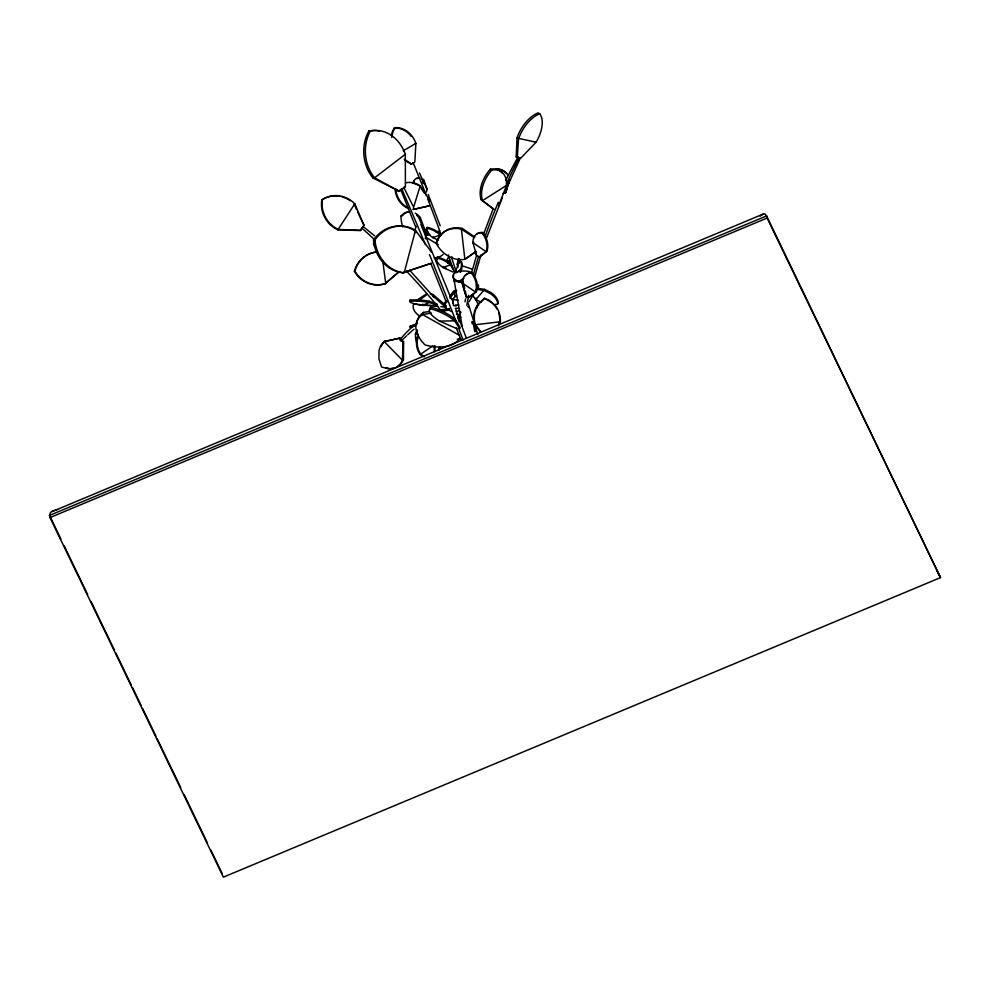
<?xml version="1.0" encoding="UTF-8"?>
<svg xmlns="http://www.w3.org/2000/svg" width="990" height="990" viewBox="0 0 990 990"><rect width="100%" height="100%" fill="white"/><g stroke="black" fill="none" stroke-linecap="round" stroke-linejoin="round"><path stroke-width="1.49" d="M403.45 359.667L403.623 341.773L400.01 338.073L384.194 341.575A21.953 17.016 61 0 0 378.997 350.769L378.91 358.825L381.583 367.005L388.822 368.948A21.953 17.016 61 0 0 402.485 360.249L403.45 359.667A21.953 17.016 61 0 1 396.52 367.08M434.202 351.66L434.276 345.795M399.329 338.481L402.955 342.181L402.472 360.249L384.194 341.575L400.01 338.073M434.845 351.623L435.018 345.745M516.186 156.915L517.003 137.981A26.767 14.318 -59.2 0 1 538.189 112.86L539.736 113.788A26.767 14.318 -59.2 0 1 536.085 142.238L520.728 158.214L516.186 156.915L518.314 157.435M517.263 157.546L518.562 138.909A26.767 14.318 -59.2 0 1 539.736 113.788M409.736 301.381L409.835 300.168A15.518 3.007 4.9 0 1 429.239 301.232L437.271 304.202L437.196 305.031L429.14 302.445A15.518 3.007 4.9 0 0 409.736 301.381A15.518 3.007 4.9 0 0 422.817 305.304L435.959 305.502M422.916 304.091L422.817 305.304L429.14 302.445L429.239 301.232M430.353 294.166L432.865 294.414L432.704 295.676L445.376 307.123A26.767 13.514 7.6 0 1 445.884 309.821M432.865 294.414L445.624 305.291L445.376 307.123L440.847 306.677M460.622 272.151L461.996 267.424A10.865 3.614 -71.5 0 0 461.55 262.028L459.632 261.026L456.068 270.06M465.003 301.826L465.51 298.968M476.945 307.89L477.663 305.069L477.304 305.873M471.438 273.314L476.598 255.371L472.886 242.637A15.518 10.172 65.4 0 1 482.155 232.935L483.009 232.551A15.518 10.172 65.4 0 1 486.87 251.2L479.123 257.177L476.524 255.408L475.844 253.254M475.089 275.554L478.541 263.068M422.272 182.878L423.039 180.168A12.511 7.487 -89.2 0 0 421.777 178.942M426.344 192.085L427.098 189.399L423.831 180.18A12.511 7.487 -89.2 0 0 421.208 178.151M478.479 263.278L481.091 254.764M413.325 208.135L420.243 185.835A21.557 19.429 72.7 0 0 405.356 182.865M414.773 230.744L416.171 226.401M425.279 238.788L426.653 234.494L420.255 217.528A21.557 13.947 81.5 0 0 415.231 213.122M503.427 193.508L505.717 192.679L509.021 181.541M459.954 271.916L461.253 267.164A10.865 3.614 -71.5 0 0 460.808 261.768L459.632 261.026M505.717 192.679L509.454 180.205M476.388 298.312L475.992 299.463A18.142 9.789 20.5 0 0 481.053 302.148M495.087 304.499A18.142 9.789 20.5 0 0 497.735 303.942L498.143 302.804A17.733 9.566 20.5 0 0 490.768 292.483L484.63 289.365L475.992 299.463L472.379 295.193M483.38 234.717L492.871 209.608M486.746 237.551L502.215 198.012M447.851 263.006L448.829 260.333M498.502 206.217L506.484 185.378A26.767 16.496 -56.4 0 0 491.733 170.144L490.335 169.216A26.767 16.496 -56.4 0 0 481.177 199.671L493.775 209.237L481.177 199.671M460.969 312.048L458.234 318.545L460.944 317.109M429.672 311.491L423.559 312.382L422.619 314.572A37.175 22.337 23.1 0 0 425.131 344.966A37.175 22.337 23.1 0 0 460.202 337.442M441.602 311.343L448.891 310.093L449.534 308.583L437.308 310.377M456.464 314.362L457.108 312.852L459.1 321.886M505.618 180.403L517.82 157.2L520.183 158.388L508.118 184.808M457.949 316.924L460.276 311.776M498.564 324.485L499.789 321.8A22.696 21.57 83 0 0 498.725 313.112M498.477 325.809L500.358 321.775A22.696 21.57 83 0 0 495.21 305.44L488.714 299.982L484.283 298.374L478.096 304.029L475.905 307.729A22.696 21.57 83 0 0 474.816 324.819L480.385 331.761M430.106 308.731L430.799 307.247A21.557 6.571 25.3 0 1 455.252 319.337L460.177 327.665L459.694 328.692L454.546 320.822A21.557 6.571 25.3 0 0 430.106 308.731A21.557 6.571 25.3 0 0 439.56 321.131L456.786 328.631M455.252 319.337L454.546 320.822L439.56 321.131M417.508 330.747L415.404 334.051L415.602 338.048A22.547 18.142 51.9 0 0 416.555 342.107M417.384 330.091L415.404 334.051L418.3 334.261M361.721 228.245L363.243 226.623L374.542 235.769M473.529 294.364L469.062 301.69M426.579 228.207L427.024 227.415A12.511 5.235 29.6 0 1 441.057 234.642L432.803 237.637A12.511 5.235 29.6 0 1 426.579 228.207A12.511 5.235 29.6 0 1 440.612 235.422M433.261 236.845L432.803 237.637L438.409 240.162M436.751 258.105L437.209 257.313A12.511 5.235 29.6 0 1 451.23 264.54L454.323 271.52L450.784 265.332A12.511 5.235 29.6 0 0 436.751 258.105A12.511 5.235 29.6 0 0 442.988 267.535L452.776 271.953M443.433 266.743L442.988 267.535L451.23 264.54M459.484 262.796L460.375 261.273M448.581 263.328L450.042 260.877M438.57 231.92L439.016 231.19L436.157 231.982M360.286 230.571L363.949 225.225L354.791 203.792A26.767 25.195 59 0 0 322.418 199.596L321.8 199.968A26.767 25.195 59 0 0 337.875 229.816L360.286 230.571L361.907 228.022M453.123 303.225L452.603 300.267L453.531 298.832M400.752 189.548L404.118 188.075L403.314 188.174M412.818 326.873C411.283 326.898 394.911 343.74 401.94 340.176M443.371 304.462L446.131 300.898M449.807 296.159L453.494 291.406A22.696 13.613 -51.3 0 1 455.734 289.798M444.176 305.143L447.01 301.653M449.856 298.151L454.583 292.335A22.696 13.613 -51.3 0 1 456.823 290.726M399.304 271.582L385.209 283.66A26.767 25.839 72.5 0 1 354.408 271.297A26.767 25.839 72.5 0 1 375.953 252.153M385.209 283.66L398.896 271.706M456.65 272.745L460.919 269.045L461.674 269.292M479.123 257.177L486.87 251.2M760.172 216.092L763.513 213.939L764.837 213.914L766.607 215.907L940.5 577.615L223.394 877.14L50.02 517.572L49.5 515.419L50.626 512.226L763.513 213.939M469.173 297.297L476.339 291.592A15.518 10.172 65.4 0 0 472.465 272.943A15.518 10.172 65.4 0 0 465.213 275.752M476.202 251.349L464.879 259.343A26.767 22.77 52.2 0 1 436.132 243.194L437.011 242.513M474.878 237.043L462.318 228.455L461.427 229.136A26.767 22.77 52.2 0 0 436.132 243.194M405.331 154.279L374.567 177.804L372.945 177.965A37.175 31.061 84.7 0 1 368.862 131.039L370.495 130.89A37.175 31.061 84.7 0 1 405.331 154.279L405.417 186.64L399.329 191.305L372.945 177.965M398.203 191.404L400.232 189.857M484.853 298.349L478.665 304.004L476.475 307.704A22.696 21.57 83 0 0 475.386 324.794L480.88 331.737M456.464 295.342L452.418 299.413L453.519 305.588L456.167 305.972M432.704 345.98L420.193 354.494A16.867 13.91 86.3 0 1 417.681 335.981M475.658 251.683L464.879 259.343L461.427 229.136L474.173 237.6M418.3 300.75L426.418 295.057M416.443 300.49L426.591 293.795M476.326 285.17L478.121 284.798A10.234 2.549 -65.9 0 1 478.393 287.558L477.65 287.211A10.234 2.549 -65.9 0 0 477.663 285.046M506.484 185.378L482.575 200.599A26.767 16.496 -56.4 0 1 491.733 170.144M354.173 204.163L354.791 203.792L337.875 229.816M363.949 225.225L357.675 212.157M374.963 246.572A15.518 6.992 59 0 1 373.552 243.899L374.505 243.33M402.955 342.181L403.623 341.773M464.001 278.24L459.026 281.21L459.249 282.274L463.518 282.125M400.331 339.372L401.42 339.508M403.202 150.789L415.874 143.439A21.557 18.377 68.6 0 0 395.171 127.673L394.329 128.007A21.557 18.377 68.6 0 0 391.347 135.123M404.799 160.281L411.073 164.192L414.167 162.595M474.68 292.075L476.091 291.258A10.754 8.539 66.4 0 0 476.103 289.278M412.979 162.991L413.424 162.917M473.74 242.253L472.886 242.637L486.016 251.596A15.518 10.172 65.4 0 0 482.155 232.935M476.339 291.592L468.592 297.569L465.981 295.8L462.342 283.029A15.518 10.172 65.4 0 1 471.611 273.339L472.465 272.943M463.196 282.645L462.342 283.029L475.485 291.988A15.518 10.172 65.4 0 0 471.611 273.339M465.981 295.8L465.449 291.233M50.02 517.572L767.126 218.047L766.607 215.907L49.5 515.419L60.885 539.03M415.033 143.76L415.874 143.439L414.835 162.001M411.073 164.192L411.654 163.956L404.254 159.217M417.186 323.693L409.947 326.514L412.422 325.673M416.109 325.215L410.305 327.48L412.781 326.65M52.272 511.001L57.556 509.565M414.03 325.079L415.949 324.374M503.229 193.149L505.519 192.32M402.744 272.77L431.219 263.328L402.744 272.77A37.175 32.62 -87.6 0 1 373.49 239.877A37.175 32.62 -87.6 0 1 414.03 230.212L415.466 230.274L431.652 252.438M354.408 271.297L354.94 271.136A26.767 25.839 72.5 0 1 376.485 251.98M395.74 188.843L395.022 189.065A21.557 19.429 72.7 0 0 408.437 208.593M419.525 186.058L420.243 185.835L430.254 201.279M425.527 235.756L429.883 234.481M426.158 234.729L429.017 233.949M414.946 209.125L429.301 205.821L412.892 209.521M431.38 313.075L422.619 314.572L459.509 335.375M402.732 226.958A21.557 13.947 81.5 0 1 401.049 215.944L402.348 215.746A21.557 13.947 81.5 0 1 409.712 211.761M416.555 215.177A21.557 13.947 81.5 0 1 418.956 217.726L420.255 217.528M426.653 234.494L425.762 234.63L418.956 217.726M472.18 323.841L472.143 321.812L473.826 322.48A13.489 1.547 84 0 1 475.386 329.163L475.732 331.551M404.291 186.751L405.417 186.64M455.239 305.081L458.877 304.908M499.789 321.8L474.816 324.819M463.32 281.172L459.026 281.21A15.518 7.487 -11.7 0 1 454.571 272.535A15.518 7.487 -11.7 0 1 470.943 272.126M423.831 180.18L423.039 180.168L427.098 189.399M413.634 183.571A12.511 7.487 -89.2 0 1 413.56 181.133L414.364 181.145M457.256 339.162L461.637 339.261M360.719 230.311L338.493 229.445A26.767 25.195 59 0 1 322.418 199.596M373.49 239.877L374.913 239.939A37.175 32.62 -87.6 0 1 415.466 230.274L404.168 272.832A37.175 32.62 -87.6 0 1 374.913 239.939M437.828 306.38L413.659 303.992A26.767 13.514 7.6 0 0 419.735 316.194M477.205 288.325L484.63 289.365M458.37 300.279L452.418 299.413L452.603 300.267M386.174 367.797L388.587 368.181M476.871 289.303L484.234 290.515L490.372 293.634A17.733 9.566 20.5 0 1 497.747 303.955M536.085 142.238L517.003 137.981M458.717 258.514A18.29 15.617 -81 0 0 457.244 264.206L457.974 264.367A18.29 15.617 -81 0 1 459.447 258.675M462.305 265.827L472.403 269.243M451.737 257.004L452.368 257.264M484.283 298.374L491.634 302.396L494.641 305.464A22.696 21.57 83 0 1 497.042 309.078M520.171 158.375L519.094 157.856A224.433 78.953 -63.5 0 0 506.422 183.868M472.143 321.812L472.799 322.579A13.489 1.547 84 0 1 474.358 329.262L474.717 331.65M399.329 191.305L374.567 177.804A37.175 31.061 84.7 0 1 370.495 130.89M448.891 310.093L451.415 311.516M420.193 354.494L423.893 356.66M425.378 236.969L438.36 244.74M424.574 356.623L420.948 354.445A16.867 13.91 86.3 0 1 418.448 335.932M453.494 291.406L454.583 292.335L454.942 296.827M409.786 270.381L434.301 297.557M937.023 571.02L940.5 577.615L767.126 218.047M414.03 230.212L415.874 232.675M421.171 188.397L424.475 193.087M404.118 188.075L413.003 206.007M64.226 545.973L87.652 594.557M91.006 601.499L114.432 650.096M115.768 652.868L131.163 684.795M132.512 687.58L141.211 705.623M142.548 708.395L155.937 736.164M157.274 738.948L180.7 787.533M184.053 794.475L207.479 843.072M210.833 850.014L222.206 873.613M354.754 205.499L356.511 209.496M415.602 226.809L400.715 189.498M420.923 224.582L451.341 299.116M419.562 172.953L423.943 183.769M431.12 264.194L446.02 301.344M428.212 194.498L440.191 225.794M458.469 317.406L466.377 338.135M456.341 327.938L460.053 337.639M451.465 257.388L456.464 272.374M461.55 281.618L466.5 297.755M468.109 303.014L477.749 334.447M463.58 284.081L464.706 288.375M457.244 264.206L457.925 267.213M454.571 272.535L454.794 273.599M454.15 280.566L462.132 326.193M382.759 260.915L385.741 283.499A26.767 25.839 72.5 0 1 354.94 271.136M455.895 308.806L456.13 311.8A22.696 13.613 -51.3 0 0 459.57 310.118M454.818 281.952A3.415 2.945 -13.5 0 1 454.385 279.031M401.247 340.993A183.088 64.659 -63.6 0 1 406.618 335.783M407.694 334.793A183.088 64.659 -63.6 0 1 414.055 329.187M455.227 308.336A183.088 64.659 -63.6 0 1 458.766 308.286M467.627 306.603A1.72 1.609 -78.2 0 1 469.347 308.162M401.915 189.251A311.714 29.094 67.4 0 1 425.378 244.567M429.487 254.579A311.714 29.094 67.4 0 1 456.353 322.319M458.457 327.839A311.714 29.094 67.4 0 1 463.097 340.114M361.907 228.183A224.433 69.523 42.9 0 1 374.777 239.828M406.519 271.173A224.433 69.523 42.9 0 1 440.191 309.511M413.214 162.892A180.786 16.917 67.4 0 1 426.17 195.055M427.729 199.015A180.786 16.917 67.4 0 1 441.119 234.605M448.26 254.876A180.786 16.917 67.4 0 1 452.678 268.067M474.42 297.705A147.485 13.575 67.4 0 1 478.665 305.081M466.822 305.378A224.433 78.953 -63.5 0 1 468.691 295.317M473.567 274.317A224.433 78.953 -63.5 0 1 478.665 256.274M485.187 236.313A224.433 78.953 -63.5 0 1 498.317 202.269M407.942 207.813A21.557 19.429 72.7 0 1 395.876 190.241M412.273 182.977A21.557 19.429 72.7 0 1 418.386 185.34M391.805 137.462A21.557 18.377 68.6 0 1 395.171 127.673M394.329 128.007A21.557 18.377 68.6 0 1 398.005 128.168M399.23 128.403A21.557 18.377 68.6 0 1 401.668 129.145M402.856 129.641A21.557 18.377 68.6 0 1 405.157 130.878M406.259 131.608A21.557 18.377 68.6 0 1 411.135 136.348M443.174 254.418A21.557 14.986 31.3 0 1 434.239 257.994M437.493 241.028A26.767 22.77 52.2 0 1 462.318 228.455M459.249 282.274A15.518 7.487 -11.7 0 1 453.754 275.158M477.18 233.863A15.518 10.172 65.4 0 1 483.009 232.551M368.862 131.039A37.175 31.061 84.7 0 1 379.492 131.113M416.815 323.532A37.175 22.337 23.1 0 1 423.559 312.382M416.877 178.596A12.511 7.487 -89.2 0 1 418.287 177.977M413.56 181.133A12.511 7.487 -89.2 0 1 418.956 177.816M401.049 215.944A21.557 13.947 81.5 0 1 408.412 211.959M430.031 309.697A21.557 6.571 25.3 0 1 430.799 307.247M439.214 347.614A22.015 17.696 51.9 0 1 438.434 349.965M440.043 346.921A22.015 17.696 51.9 0 1 438.756 350.361M393.29 368.132A21.953 17.016 61 0 1 390.988 368.379M381.076 346.599A21.953 17.016 61 0 1 385.172 340.981M446.082 268.5A12.511 1.869 -67.2 0 1 445.562 267.857M446.317 261.323A12.511 1.869 -67.2 0 1 448.309 257.462M445.698 267.783A12.511 1.869 -67.2 0 1 444.819 268.018M499.393 169.537A15.518 13.637 -28.7 0 0 496.51 169.24L496.225 168.708A15.518 13.637 -28.7 0 1 507.87 175.106M502.103 170.367A15.518 13.637 -28.7 0 1 506.571 173.473M490.335 169.216A26.767 16.496 -56.4 0 1 502.499 173.386M437.048 259.529A12.511 5.235 29.6 0 1 437.209 257.313M428.398 232.44A12.511 5.235 29.6 0 1 427.024 227.415M373.552 243.899A15.518 6.992 59 0 1 374.641 240.768M321.8 199.968A26.767 25.195 59 0 1 339.657 196.342M342.119 196.911A26.767 25.195 59 0 1 345.733 198.235M346.884 198.792A26.767 25.195 59 0 1 350.213 200.784M410.268 300.787A15.518 3.007 4.9 0 1 409.835 300.168M445.624 305.291A26.767 13.514 7.6 0 1 446.131 307.989M415.478 325.141L410.38 327.418L410.009 326.44L415.218 324.46L415.478 325.141"/></g></svg>
